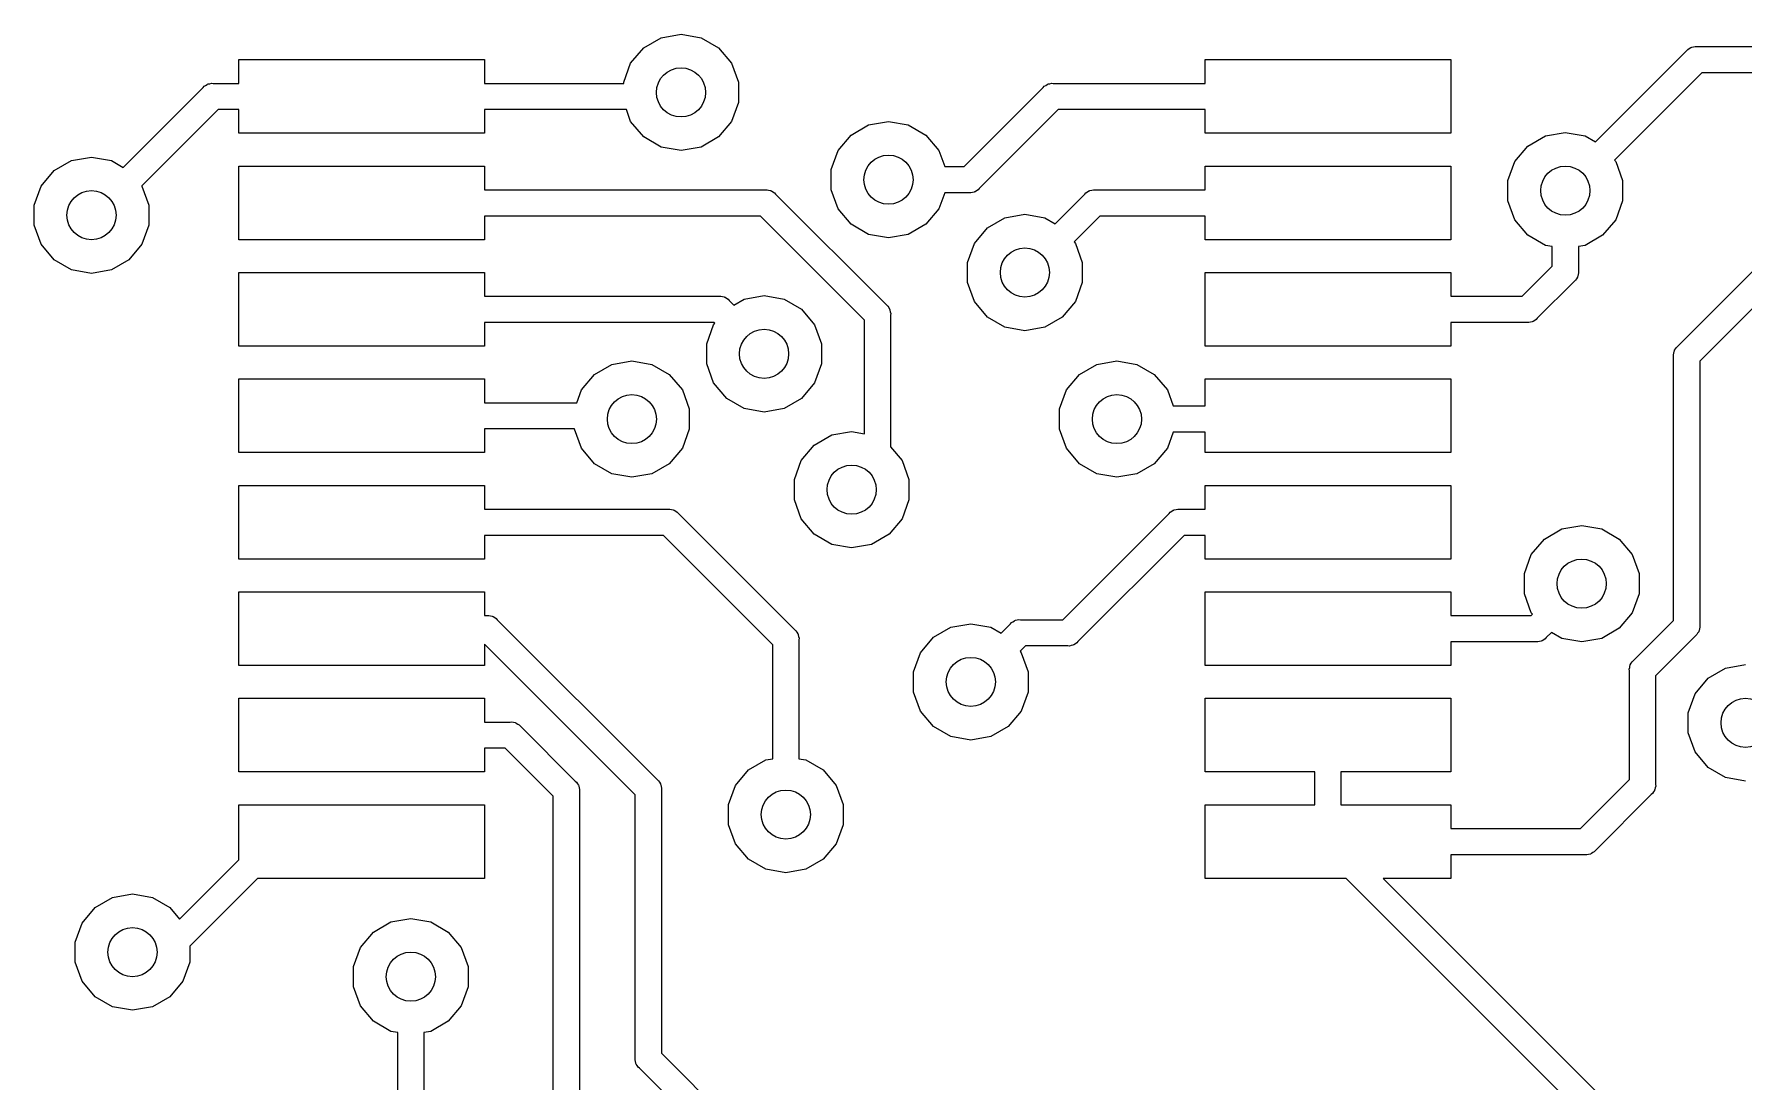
# Model space of a CAD drawing. Extents: x 144.3 to 169.1, y -90.7 to -63.3.
# Drawn here: x 145.15 to 155.59, y -69.94 to -63.54 of the extents above; entities that cross this region are included whole.
import ezdxf

# ---------------------------------------------------------------- set-up
doc = ezdxf.new("R2010")
doc.units = 0
doc.header["$MEASUREMENT"] = 0
doc.layers.add('BLACK', color=7, linetype='CONTINUOUS')

msp = doc.modelspace()

# ---------------------------------------------------------------- linework, layer by layer
at = {"layer": 'BLACK', "linetype": 'CONTINUOUS'}
for p, q in [((148.872, -63.6277), (148.978, -63.566)), ((148.978, -63.566), (149.1, -63.5446)), ((149.1, -63.5446), (149.222, -63.566)), ((149.222, -63.566), (149.328, -63.6277)), ((148.792, -63.7223), (148.872, -63.6277)), ((149.328, -63.6277), (149.408, -63.7223)), ((154.684, -64.2024), (155.241, -63.6459)), ((155.241, -63.6459), (155.248, -63.6378)), ((155.248, -63.6378), (155.257, -63.6325)), ((155.257, -63.6325), (155.266, -63.6264)), ((155.266, -63.6264), (155.269, -63.6255)), ((155.269, -63.6255), (155.272, -63.6237)), ((155.272, -63.6237), (155.283, -63.6218)), ((155.283, -63.6218), (155.293, -63.6191)), ((155.293, -63.6191), (155.303, -63.62)), ((155.303, -63.62), (160.312, -63.62)), ((146.4, -63.845), (146.4, -63.7)), ((146.4, -63.7), (147.9, -63.7)), ((147.9, -63.7), (147.9, -63.845)), ((148.75, -63.8383), (148.792, -63.7223)), ((149.408, -63.7223), (149.45, -63.8383)), ((152.3, -63.845), (152.3, -63.7)), ((152.3, -63.7), (153.8, -63.7)), ((153.8, -63.7), (153.8, -64.15)), ((155.333, -63.78), (154.8, -64.3131)), ((160.282, -63.78), (155.333, -63.78)), ((145.694, -64.3579), (146.181, -63.8709)), ((146.181, -63.8709), (146.188, -63.8628)), ((146.188, -63.8628), (146.197, -63.8575)), ((146.197, -63.8575), (146.206, -63.8514)), ((146.206, -63.8514), (146.209, -63.8505)), ((146.209, -63.8505), (146.212, -63.8487)), ((146.212, -63.8487), (146.223, -63.8468)), ((146.223, -63.8468), (146.233, -63.8441)), ((146.233, -63.8441), (146.243, -63.845)), ((146.243, -63.845), (146.4, -63.845)), ((147.9, -63.845), (148.75, -63.845)), ((148.75, -63.845), (148.75, -63.8383)), ((149.45, -63.8383), (149.45, -63.9617)), ((150.829, -64.3531), (151.311, -63.8709)), ((151.311, -63.8709), (151.318, -63.8628)), ((151.318, -63.8628), (151.327, -63.8575)), ((151.327, -63.8575), (151.336, -63.8514)), ((151.336, -63.8514), (151.339, -63.8505)), ((151.339, -63.8505), (151.342, -63.8487)), ((151.342, -63.8487), (151.353, -63.8468)), ((151.353, -63.8468), (151.363, -63.8441)), ((151.363, -63.8441), (151.373, -63.845)), ((151.373, -63.845), (152.3, -63.845)), ((149.45, -63.9617), (149.408, -64.0777)), ((146.273, -64.005), (145.807, -64.4712)), ((146.4, -64.005), (146.273, -64.005)), ((146.4, -64.15), (146.4, -64.005)), ((148.766, -64.005), (147.9, -64.005)), ((147.9, -64.005), (147.9, -64.15)), ((148.792, -64.0777), (148.766, -64.005)), ((148.872, -64.1723), (148.792, -64.0777)), ((149.408, -64.0777), (149.328, -64.1723)), ((150.138, -64.1608), (150.245, -64.0991)), ((150.245, -64.0991), (150.367, -64.0777)), ((150.367, -64.0777), (150.488, -64.0991)), ((150.488, -64.0991), (150.595, -64.1608)), ((151.403, -64.005), (150.921, -64.4872)), ((152.3, -64.005), (151.403, -64.005)), ((152.3, -64.15), (152.3, -64.005)), ((147.9, -64.15), (146.4, -64.15)), ((148.978, -64.234), (148.872, -64.1723)), ((149.328, -64.1723), (149.222, -64.234)), ((150.059, -64.2554), (150.138, -64.1608)), ((150.595, -64.1608), (150.675, -64.2554)), ((153.8, -64.15), (152.3, -64.15)), ((154.272, -64.2277), (154.378, -64.166)), ((154.378, -64.166), (154.5, -64.1446)), ((154.5, -64.1446), (154.622, -64.166)), ((154.622, -64.166), (154.684, -64.2024)), ((145.378, -64.316), (145.5, -64.2946)), ((145.5, -64.2946), (145.622, -64.316)), ((149.1, -64.2554), (148.978, -64.234)), ((149.222, -64.234), (149.1, -64.2554)), ((150.017, -64.3714), (150.059, -64.2554)), ((150.675, -64.2554), (150.71, -64.3531)), ((154.192, -64.3223), (154.272, -64.2277)), ((145.192, -64.4723), (145.272, -64.3777)), ((145.272, -64.3777), (145.378, -64.316)), ((145.622, -64.316), (145.694, -64.3579)), ((146.4, -64.8), (146.4, -64.35)), ((146.4, -64.35), (147.9, -64.35)), ((147.9, -64.35), (147.9, -64.495)), ((150.017, -64.4948), (150.017, -64.3714)), ((150.71, -64.3531), (150.829, -64.3531)), ((152.3, -64.495), (152.3, -64.35)), ((152.3, -64.35), (153.8, -64.35)), ((153.8, -64.35), (153.8, -64.8)), ((154.15, -64.4383), (154.192, -64.3223)), ((154.8, -64.3131), (154.808, -64.3223)), ((154.808, -64.3223), (154.85, -64.4383)), ((145.15, -64.5883), (145.192, -64.4723)), ((145.807, -64.4712), (145.808, -64.4723)), ((145.808, -64.4723), (145.85, -64.5883)), ((147.9, -64.495), (149.614, -64.495)), ((149.614, -64.495), (149.625, -64.4941)), ((149.625, -64.4941), (149.635, -64.4968)), ((149.635, -64.4968), (149.646, -64.4987)), ((149.646, -64.4987), (149.649, -64.5005)), ((149.649, -64.5005), (149.652, -64.5014)), ((149.652, -64.5014), (149.661, -64.5075)), ((149.661, -64.5075), (149.67, -64.5128)), ((149.67, -64.5128), (149.677, -64.5209)), ((150.059, -64.6108), (150.017, -64.4948)), ((150.71, -64.5131), (150.675, -64.6108)), ((150.858, -64.5131), (150.71, -64.5131)), ((150.869, -64.514), (150.858, -64.5131)), ((150.879, -64.5113), (150.869, -64.514)), ((150.89, -64.5094), (150.879, -64.5113)), ((150.893, -64.5076), (150.89, -64.5094)), ((150.896, -64.5067), (150.893, -64.5076)), ((150.905, -64.5006), (150.896, -64.5067)), ((150.914, -64.4953), (150.905, -64.5006)), ((150.921, -64.4872), (150.914, -64.4953)), ((151.566, -64.5209), (151.573, -64.5128)), ((151.573, -64.5128), (151.582, -64.5075)), ((151.582, -64.5075), (151.591, -64.5014)), ((151.591, -64.5014), (151.594, -64.5005)), ((151.594, -64.5005), (151.597, -64.4987)), ((151.597, -64.4987), (151.608, -64.4968)), ((151.608, -64.4968), (151.618, -64.4941)), ((151.618, -64.4941), (151.628, -64.495)), ((151.628, -64.495), (152.3, -64.495)), ((154.15, -64.5617), (154.15, -64.4383)), ((154.85, -64.4383), (154.85, -64.5617)), ((145.15, -64.7117), (145.15, -64.5883)), ((145.85, -64.5883), (145.85, -64.7117)), ((149.677, -64.5209), (150.354, -65.1981)), ((150.138, -64.7053), (150.059, -64.6108)), ((150.675, -64.6108), (150.595, -64.7053)), ((151.384, -64.7024), (151.566, -64.5209)), ((154.192, -64.6777), (154.15, -64.5617)), ((154.85, -64.5617), (154.808, -64.6777)), ((145.192, -64.8277), (145.15, -64.7117)), ((145.85, -64.7117), (145.808, -64.8277)), ((149.585, -64.655), (147.9, -64.655)), ((147.9, -64.655), (147.9, -64.8)), ((150.22, -65.2903), (149.585, -64.655)), ((150.245, -64.7671), (150.138, -64.7053)), ((150.595, -64.7053), (150.488, -64.7671)), ((150.892, -64.8223), (150.972, -64.7277)), ((150.972, -64.7277), (151.078, -64.666)), ((151.078, -64.666), (151.2, -64.6446)), ((151.2, -64.6446), (151.322, -64.666)), ((151.322, -64.666), (151.384, -64.7024)), ((151.658, -64.655), (151.5, -64.8131)), ((152.3, -64.655), (151.658, -64.655)), ((152.3, -64.8), (152.3, -64.655)), ((154.272, -64.7723), (154.192, -64.6777)), ((154.808, -64.6777), (154.728, -64.7723)), ((145.272, -64.9223), (145.192, -64.8277)), ((145.808, -64.8277), (145.728, -64.9223)), ((147.9, -64.8), (146.4, -64.8)), ((150.367, -64.7885), (150.245, -64.7671)), ((150.488, -64.7671), (150.367, -64.7885)), ((150.85, -64.9383), (150.892, -64.8223)), ((151.5, -64.8131), (151.508, -64.8223)), ((151.508, -64.8223), (151.55, -64.9383)), ((153.8, -64.8), (152.3, -64.8)), ((154.378, -64.834), (154.272, -64.7723)), ((154.728, -64.7723), (154.622, -64.834)), ((145.378, -64.984), (145.272, -64.9223)), ((145.728, -64.9223), (145.622, -64.984)), ((154.42, -64.8413), (154.378, -64.834)), ((154.42, -64.9618), (154.42, -64.8413)), ((154.622, -64.834), (154.58, -64.8413)), ((154.58, -64.8413), (154.58, -64.9915)), ((145.5, -65.0054), (145.378, -64.984)), ((145.622, -64.984), (145.5, -65.0054)), ((146.4, -65.45), (146.4, -65)), ((146.4, -65), (147.9, -65)), ((147.9, -65), (147.9, -65.145)), ((150.85, -65.0617), (150.85, -64.9383)), ((151.55, -64.9383), (151.55, -65.0617)), ((152.3, -65.45), (152.3, -65)), ((152.3, -65), (153.8, -65)), ((153.8, -65), (153.8, -65.145)), ((154.237, -65.145), (154.42, -64.9618)), ((154.568, -65.038), (154.562, -65.0472)), ((154.574, -65.0293), (154.568, -65.038)), ((154.575, -65.0259), (154.574, -65.0293)), ((154.576, -65.0228), (154.575, -65.0259)), ((154.578, -65.0123), (154.576, -65.0228)), ((154.581, -65.0021), (154.578, -65.0123)), ((154.58, -64.9915), (154.581, -65.0021)), ((155.549, -65.0876), (155.641, -64.9961)), ((147.9, -65.145), (149.332, -65.145)), ((149.332, -65.145), (149.343, -65.1441)), ((149.343, -65.1441), (149.353, -65.1468)), ((149.485, -65.1626), (149.607, -65.1411)), ((149.607, -65.1411), (149.729, -65.1626)), ((150.892, -65.1777), (150.85, -65.0617)), ((151.55, -65.0617), (151.508, -65.1777)), ((153.8, -65.145), (154.237, -65.145)), ((154.554, -65.054), (154.329, -65.2791)), ((154.562, -65.0472), (154.554, -65.054)), ((155.187, -65.45), (155.549, -65.0876)), ((155.549, -65.0876), (155.549, -65.0876)), ((149.353, -65.1468), (149.363, -65.1487)), ((149.363, -65.1487), (149.366, -65.1505)), ((149.366, -65.1505), (149.37, -65.1514)), ((149.37, -65.1514), (149.378, -65.1575)), ((149.378, -65.1575), (149.388, -65.1628)), ((149.388, -65.1628), (149.394, -65.1709)), ((149.394, -65.1709), (149.423, -65.1989)), ((149.423, -65.1989), (149.485, -65.1626)), ((149.729, -65.1626), (149.835, -65.2243)), ((149.835, -65.2243), (149.915, -65.3188)), ((150.354, -65.1981), (150.362, -65.2049)), ((150.362, -65.2049), (150.368, -65.2141)), ((150.368, -65.2141), (150.374, -65.2228)), ((150.374, -65.2228), (150.375, -65.2263)), ((150.375, -65.2263), (150.376, -65.2294)), ((150.376, -65.2294), (150.378, -65.2398)), ((150.378, -65.2398), (150.381, -65.2501)), ((150.972, -65.2723), (150.892, -65.1777)), ((151.508, -65.1777), (151.428, -65.2723)), ((155.662, -65.2007), (155.321, -65.5422)), ((149.302, -65.305), (147.9, -65.305)), ((147.9, -65.305), (147.9, -65.45)), ((149.257, -65.4348), (149.299, -65.3188)), ((149.299, -65.3188), (149.307, -65.3096)), ((149.307, -65.3096), (149.302, -65.305)), ((149.915, -65.3188), (149.957, -65.4348)), ((150.22, -65.9844), (150.22, -65.2903)), ((150.381, -65.2501), (150.38, -65.2606)), ((150.38, -65.2606), (150.38, -66.0654)), ((151.078, -65.334), (150.972, -65.2723)), ((151.2, -65.3554), (151.078, -65.334)), ((151.322, -65.334), (151.2, -65.3554)), ((151.428, -65.2723), (151.322, -65.334)), ((154.266, -65.305), (153.8, -65.305)), ((153.8, -65.305), (153.8, -65.45)), ((154.277, -65.3059), (154.266, -65.305)), ((154.287, -65.3032), (154.277, -65.3059)), ((154.298, -65.3013), (154.287, -65.3032)), ((154.301, -65.2995), (154.298, -65.3013)), ((154.304, -65.2986), (154.301, -65.2995)), ((154.313, -65.2925), (154.304, -65.2986)), ((154.322, -65.2872), (154.313, -65.2925)), ((154.329, -65.2791), (154.322, -65.2872)), ((147.9, -65.45), (146.4, -65.45)), ((149.257, -65.5583), (149.257, -65.4348)), ((149.957, -65.4348), (149.957, -65.5583)), ((153.8, -65.45), (152.3, -65.45)), ((155.173, -65.4661), (155.179, -65.4569)), ((155.179, -65.4569), (155.187, -65.45)), ((148.572, -65.6227), (148.678, -65.561)), ((148.678, -65.561), (148.8, -65.5396)), ((148.8, -65.5396), (148.922, -65.561)), ((148.922, -65.561), (149.028, -65.6227)), ((149.299, -65.6742), (149.257, -65.5583)), ((149.957, -65.5583), (149.915, -65.6742)), ((151.533, -65.6227), (151.64, -65.561)), ((151.64, -65.561), (151.762, -65.5396)), ((151.762, -65.5396), (151.883, -65.561)), ((151.883, -65.561), (151.99, -65.6227)), ((155.16, -65.502), (155.163, -65.4917)), ((155.161, -65.5126), (155.16, -65.502)), ((155.161, -67.1259), (155.161, -65.5126)), ((155.163, -65.4917), (155.165, -65.4813)), ((155.165, -65.4813), (155.166, -65.4782)), ((155.166, -65.4782), (155.167, -65.4748)), ((155.167, -65.4748), (155.173, -65.4661)), ((155.321, -65.5422), (155.321, -67.1556)), ((146.4, -66.1), (146.4, -65.65)), ((146.4, -65.65), (147.9, -65.65)), ((147.9, -65.65), (147.9, -65.795)), ((148.492, -65.7173), (148.572, -65.6227)), ((149.028, -65.6227), (149.108, -65.7173)), ((151.454, -65.7173), (151.533, -65.6227)), ((151.99, -65.6227), (152.07, -65.7173)), ((152.3, -65.815), (152.3, -65.65)), ((152.3, -65.65), (153.8, -65.65)), ((153.8, -65.65), (153.8, -66.1)), ((148.464, -65.795), (148.492, -65.7173)), ((149.108, -65.7173), (149.15, -65.8333)), ((149.379, -65.7688), (149.299, -65.6742)), ((149.485, -65.8305), (149.379, -65.7688)), ((149.835, -65.7688), (149.729, -65.8305)), ((149.915, -65.6742), (149.835, -65.7688)), ((151.412, -65.8333), (151.454, -65.7173)), ((152.07, -65.7173), (152.105, -65.815)), ((147.9, -65.795), (148.464, -65.795)), ((149.15, -65.8333), (149.15, -65.9567)), ((149.607, -65.8519), (149.485, -65.8305)), ((149.729, -65.8305), (149.607, -65.8519)), ((151.412, -65.9567), (151.412, -65.8333)), ((152.105, -65.815), (152.3, -65.815)), ((148.45, -65.955), (147.9, -65.955)), ((147.9, -65.955), (147.9, -66.1)), ((148.45, -65.9567), (148.45, -65.955)), ((148.492, -66.0727), (148.45, -65.9567)), ((149.15, -65.9567), (149.108, -66.0727)), ((150.02, -65.9921), (150.142, -65.9706)), ((150.142, -65.9706), (150.22, -65.9844)), ((151.454, -66.0727), (151.412, -65.9567)), ((152.105, -65.975), (152.07, -66.0727)), ((152.3, -65.975), (152.105, -65.975)), ((152.3, -66.1), (152.3, -65.975)), ((148.572, -66.1673), (148.492, -66.0727)), ((149.108, -66.0727), (149.028, -66.1673)), ((149.834, -66.1483), (149.913, -66.0538)), ((149.913, -66.0538), (150.02, -65.9921)), ((150.38, -66.0654), (150.45, -66.1483)), ((151.533, -66.1673), (151.454, -66.0727)), ((152.07, -66.0727), (151.99, -66.1673)), ((147.9, -66.1), (146.4, -66.1)), ((148.678, -66.229), (148.572, -66.1673)), ((149.028, -66.1673), (148.922, -66.229)), ((149.792, -66.2643), (149.834, -66.1483)), ((150.45, -66.1483), (150.492, -66.2643)), ((151.64, -66.229), (151.533, -66.1673)), ((151.99, -66.1673), (151.883, -66.229)), ((153.8, -66.1), (152.3, -66.1)), ((148.8, -66.2504), (148.678, -66.229)), ((148.922, -66.229), (148.8, -66.2504)), ((149.792, -66.3877), (149.792, -66.2643)), ((150.492, -66.2643), (150.492, -66.3877)), ((151.762, -66.2504), (151.64, -66.229)), ((151.883, -66.229), (151.762, -66.2504)), ((146.4, -66.75), (146.4, -66.3)), ((146.4, -66.3), (147.9, -66.3)), ((147.9, -66.3), (147.9, -66.445)), ((149.834, -66.5037), (149.792, -66.3877)), ((150.492, -66.3877), (150.45, -66.5037)), ((152.3, -66.445), (152.3, -66.3)), ((152.3, -66.3), (153.8, -66.3)), ((153.8, -66.3), (153.8, -66.75)), ((147.9, -66.445), (149.022, -66.445)), ((149.022, -66.445), (149.032, -66.4441)), ((149.032, -66.4441), (149.042, -66.4468)), ((149.042, -66.4468), (149.053, -66.4487)), ((149.053, -66.4487), (149.056, -66.4505)), ((149.056, -66.4505), (149.059, -66.4514)), ((149.059, -66.4514), (149.068, -66.4575)), ((149.068, -66.4575), (149.077, -66.4628)), ((149.077, -66.4628), (149.084, -66.4709)), ((149.084, -66.4709), (149.794, -67.181)), ((151.432, -67.12), (152.081, -66.4709)), ((152.081, -66.4709), (152.088, -66.4628)), ((152.088, -66.4628), (152.097, -66.4575)), ((152.097, -66.4575), (152.106, -66.4514)), ((152.106, -66.4514), (152.109, -66.4505)), ((152.109, -66.4505), (152.112, -66.4487)), ((152.112, -66.4487), (152.123, -66.4468)), ((152.123, -66.4468), (152.133, -66.4441)), ((152.133, -66.4441), (152.143, -66.445)), ((152.143, -66.445), (152.3, -66.445)), ((148.992, -66.605), (147.9, -66.605)), ((147.9, -66.605), (147.9, -66.75)), ((149.66, -67.2731), (148.992, -66.605)), ((149.913, -66.5983), (149.834, -66.5037)), ((150.02, -66.66), (149.913, -66.5983)), ((150.37, -66.5983), (150.263, -66.66)), ((150.45, -66.5037), (150.37, -66.5983)), ((152.173, -66.605), (151.524, -67.2541)), ((152.3, -66.605), (152.173, -66.605)), ((152.3, -66.75), (152.3, -66.605)), ((154.372, -66.6277), (154.478, -66.566)), ((154.478, -66.566), (154.6, -66.5446)), ((154.6, -66.5446), (154.722, -66.566)), ((154.722, -66.566), (154.828, -66.6277)), ((150.142, -66.6814), (150.02, -66.66)), ((150.263, -66.66), (150.142, -66.6814)), ((154.292, -66.7223), (154.372, -66.6277)), ((154.828, -66.6277), (154.908, -66.7223)), ((147.9, -66.75), (146.4, -66.75)), ((153.8, -66.75), (152.3, -66.75)), ((154.25, -66.8383), (154.292, -66.7223)), ((154.908, -66.7223), (154.95, -66.8383)), ((154.25, -66.9617), (154.25, -66.8383)), ((154.95, -66.8383), (154.95, -66.9617)), ((146.4, -67.4), (146.4, -66.95)), ((146.4, -66.95), (147.9, -66.95)), ((147.9, -66.95), (147.9, -67.095)), ((152.3, -67.4), (152.3, -66.95)), ((152.3, -66.95), (153.8, -66.95)), ((153.8, -66.95), (153.8, -67.095)), ((154.292, -67.0777), (154.25, -66.9617)), ((154.95, -66.9617), (154.908, -67.0777)), ((147.9, -67.095), (147.916, -67.095)), ((147.916, -67.095), (147.926, -67.0941)), ((147.926, -67.0941), (147.936, -67.0968)), ((147.936, -67.0968), (147.947, -67.0987)), ((147.947, -67.0987), (147.95, -67.1005)), ((147.95, -67.1005), (147.953, -67.1014)), ((147.953, -67.1014), (147.962, -67.1075)), ((147.962, -67.1075), (147.971, -67.1128)), ((147.971, -67.1128), (147.978, -67.1209)), ((147.978, -67.1209), (148.954, -68.0968)), ((151.127, -67.1325), (151.136, -67.1264)), ((151.136, -67.1264), (151.139, -67.1255)), ((151.139, -67.1255), (151.142, -67.1237)), ((151.142, -67.1237), (151.153, -67.1218)), ((151.153, -67.1218), (151.163, -67.1191)), ((151.163, -67.1191), (151.173, -67.12)), ((151.173, -67.12), (151.432, -67.12)), ((153.8, -67.095), (154.292, -67.095)), ((154.3, -67.0869), (154.292, -67.0777)), ((154.292, -67.095), (154.3, -67.0869)), ((154.908, -67.0777), (154.828, -67.1723)), ((154.917, -67.37), (155.161, -67.1259)), ((149.794, -67.181), (149.802, -67.1878)), ((149.802, -67.1878), (149.808, -67.197)), ((149.808, -67.197), (149.814, -67.2057)), ((149.814, -67.2057), (149.815, -67.2091)), ((149.815, -67.2091), (149.816, -67.2122)), ((149.816, -67.2122), (149.818, -67.2227)), ((149.818, -67.2227), (149.821, -67.2329)), ((149.821, -67.2329), (149.82, -67.2435)), ((150.562, -67.3223), (150.642, -67.2277)), ((150.642, -67.2277), (150.748, -67.166)), ((150.748, -67.166), (150.87, -67.1446)), ((150.87, -67.1446), (150.992, -67.166)), ((150.992, -67.166), (151.054, -67.2024)), ((151.054, -67.2024), (151.111, -67.1459)), ((151.111, -67.1459), (151.118, -67.1378)), ((151.118, -67.1378), (151.127, -67.1325)), ((154.384, -67.2291), (154.377, -67.2372)), ((154.416, -67.1976), (154.384, -67.2291)), ((154.478, -67.234), (154.416, -67.1976)), ((154.828, -67.1723), (154.722, -67.234)), ((155.295, -67.2181), (155.051, -67.4622)), ((155.303, -67.2113), (155.295, -67.2181)), ((155.308, -67.2021), (155.303, -67.2113)), ((155.315, -67.1934), (155.308, -67.2021)), ((155.317, -67.1869), (155.315, -67.19)), ((155.315, -67.19), (155.315, -67.1934)), ((155.319, -67.1764), (155.317, -67.1869)), ((155.322, -67.1662), (155.319, -67.1764)), ((155.321, -67.1556), (155.322, -67.1662)), ((148.82, -68.189), (147.9, -67.269)), ((147.9, -67.269), (147.9, -67.4)), ((149.66, -67.9689), (149.66, -67.2731)), ((149.82, -67.2435), (149.82, -67.9689)), ((150.52, -67.4383), (150.562, -67.3223)), ((151.203, -67.28), (151.17, -67.3131)), ((151.17, -67.3131), (151.178, -67.3223)), ((151.178, -67.3223), (151.22, -67.4383)), ((151.462, -67.28), (151.203, -67.28)), ((151.472, -67.2809), (151.462, -67.28)), ((151.482, -67.2782), (151.472, -67.2809)), ((151.493, -67.2763), (151.482, -67.2782)), ((151.496, -67.2745), (151.493, -67.2763)), ((151.499, -67.2736), (151.496, -67.2745)), ((151.508, -67.2675), (151.499, -67.2736)), ((151.517, -67.2622), (151.508, -67.2675)), ((151.524, -67.2541), (151.517, -67.2622)), ((154.322, -67.255), (153.8, -67.255)), ((153.8, -67.255), (153.8, -67.4)), ((154.332, -67.2559), (154.322, -67.255)), ((154.342, -67.2532), (154.332, -67.2559)), ((154.353, -67.2513), (154.342, -67.2532)), ((154.356, -67.2495), (154.353, -67.2513)), ((154.359, -67.2486), (154.356, -67.2495)), ((154.368, -67.2425), (154.359, -67.2486)), ((154.377, -67.2372), (154.368, -67.2425)), ((154.6, -67.2554), (154.478, -67.234)), ((154.722, -67.234), (154.6, -67.2554)), ((147.9, -67.4), (146.4, -67.4)), ((150.52, -67.5617), (150.52, -67.4383)), ((151.22, -67.4383), (151.22, -67.5617)), ((153.8, -67.4), (152.3, -67.4)), ((154.89, -67.422), (154.893, -67.4117)), ((154.891, -67.4326), (154.89, -67.422)), ((154.891, -68.0959), (154.891, -67.4326)), ((154.893, -67.4117), (154.895, -67.4013)), ((154.895, -67.4013), (154.896, -67.3982)), ((154.896, -67.3982), (154.897, -67.3947)), ((154.897, -67.3947), (154.903, -67.386)), ((154.903, -67.386), (154.909, -67.3769)), ((154.909, -67.3769), (154.917, -67.37)), ((155.372, -67.4777), (155.479, -67.416)), ((155.479, -67.416), (155.601, -67.3946)), ((155.051, -67.4622), (155.051, -68.1256)), ((155.293, -67.5723), (155.372, -67.4777)), ((146.4, -68.05), (146.4, -67.6)), ((146.4, -67.6), (147.9, -67.6)), ((147.9, -67.6), (147.9, -67.745)), ((150.562, -67.6777), (150.52, -67.5617)), ((151.22, -67.5617), (151.178, -67.6777)), ((152.3, -68.05), (152.3, -67.6)), ((152.3, -67.6), (153.8, -67.6)), ((153.8, -67.6), (153.8, -68.05)), ((155.251, -67.6883), (155.293, -67.5723)), ((147.9, -67.745), (148.057, -67.745)), ((148.057, -67.745), (148.067, -67.7441)), ((148.067, -67.7441), (148.077, -67.7468)), ((148.077, -67.7468), (148.088, -67.7487)), ((148.088, -67.7487), (148.091, -67.7505)), ((148.091, -67.7505), (148.094, -67.7514)), ((148.094, -67.7514), (148.103, -67.7575)), ((150.642, -67.7723), (150.562, -67.6777)), ((151.178, -67.6777), (151.098, -67.7723)), ((155.251, -67.8117), (155.251, -67.6883)), ((148.103, -67.7575), (148.112, -67.7628)), ((148.112, -67.7628), (148.119, -67.7709)), ((148.119, -67.7709), (148.454, -68.106)), ((150.748, -67.834), (150.642, -67.7723)), ((150.87, -67.8554), (150.748, -67.834)), ((150.992, -67.834), (150.87, -67.8554)), ((151.098, -67.7723), (150.992, -67.834)), ((155.293, -67.9277), (155.251, -67.8117)), ((148.027, -67.905), (147.9, -67.905)), ((147.9, -67.905), (147.9, -68.05)), ((148.32, -68.1981), (148.027, -67.905)), ((155.372, -68.0223), (155.293, -67.9277)), ((147.9, -68.05), (146.4, -68.05)), ((149.432, -68.1324), (149.512, -68.0379)), ((149.512, -68.0379), (149.618, -67.9762)), ((149.618, -67.9762), (149.66, -67.9689)), ((149.82, -67.9689), (149.862, -67.9762)), ((149.862, -67.9762), (149.968, -68.0379)), ((149.968, -68.0379), (150.048, -68.1324)), ((152.97, -68.05), (152.3, -68.05)), ((152.97, -68.25), (152.97, -68.05)), ((153.8, -68.05), (153.13, -68.05)), ((153.13, -68.05), (153.13, -68.25)), ((155.479, -68.084), (155.372, -68.0223)), ((148.454, -68.106), (148.462, -68.1128)), ((148.462, -68.1128), (148.468, -68.122)), ((148.468, -68.122), (148.474, -68.1307)), ((148.474, -68.1307), (148.475, -68.1341)), ((148.475, -68.1341), (148.476, -68.1372)), ((148.476, -68.1372), (148.478, -68.1477)), ((148.478, -68.1477), (148.481, -68.1579)), ((148.481, -68.1579), (148.48, -68.1685)), ((148.48, -68.1685), (148.48, -70.3759)), ((148.954, -68.0968), (148.962, -68.1037)), ((148.962, -68.1037), (148.968, -68.1128)), ((148.968, -68.1128), (148.974, -68.1215)), ((148.974, -68.1215), (148.975, -68.125)), ((148.975, -68.125), (148.976, -68.1281)), ((148.976, -68.1281), (148.978, -68.1385)), ((148.978, -68.1385), (148.981, -68.1488)), ((148.981, -68.1488), (148.98, -68.1594)), ((148.98, -68.1594), (148.98, -69.7669)), ((149.39, -68.2484), (149.432, -68.1324)), ((150.048, -68.1324), (150.09, -68.2484)), ((154.592, -68.395), (154.891, -68.0959)), ((155.038, -68.1721), (155.033, -68.1813)), ((155.045, -68.1634), (155.038, -68.1721)), ((155.047, -68.1569), (155.045, -68.16)), ((155.045, -68.16), (155.045, -68.1634)), ((155.049, -68.1464), (155.047, -68.1569)), ((155.052, -68.1362), (155.049, -68.1464)), ((155.051, -68.1256), (155.052, -68.1362)), ((155.601, -68.1054), (155.479, -68.084)), ((146.4, -68.5869), (146.4, -68.25)), ((146.4, -68.25), (147.9, -68.25)), ((147.9, -68.25), (147.9, -68.7)), ((148.32, -70.4055), (148.32, -68.1981)), ((148.82, -69.7965), (148.82, -68.189)), ((149.39, -68.3719), (149.39, -68.2484)), ((150.09, -68.2484), (150.09, -68.3719)), ((152.3, -68.7), (152.3, -68.25)), ((152.3, -68.25), (152.97, -68.25)), ((153.13, -68.25), (153.8, -68.25)), ((153.8, -68.25), (153.8, -68.395)), ((155.025, -68.1881), (154.684, -68.5291)), ((155.033, -68.1813), (155.025, -68.1881)), ((149.432, -68.4878), (149.39, -68.3719)), ((150.09, -68.3719), (150.048, -68.4878)), ((153.8, -68.395), (154.592, -68.395)), ((146.038, -68.9488), (146.4, -68.5869)), ((149.512, -68.5824), (149.432, -68.4878)), ((149.618, -68.6441), (149.512, -68.5824)), ((149.968, -68.5824), (149.862, -68.6441)), ((150.048, -68.4878), (149.968, -68.5824)), ((154.622, -68.555), (153.8, -68.555)), ((153.8, -68.555), (153.8, -68.7)), ((154.632, -68.5559), (154.622, -68.555)), ((154.642, -68.5532), (154.632, -68.5559)), ((154.653, -68.5513), (154.642, -68.5532)), ((154.656, -68.5495), (154.653, -68.5513)), ((154.659, -68.5486), (154.656, -68.5495)), ((154.668, -68.5425), (154.659, -68.5486)), ((154.677, -68.5372), (154.668, -68.5425)), ((154.684, -68.5291), (154.677, -68.5372)), ((149.74, -68.6655), (149.618, -68.6441)), ((149.862, -68.6441), (149.74, -68.6655)), ((145.628, -68.816), (145.75, -68.7946)), ((145.75, -68.7946), (145.872, -68.816)), ((146.513, -68.7), (146.1, -69.1131)), ((147.9, -68.7), (146.513, -68.7)), ((153.162, -68.7), (152.3, -68.7)), ((155.512, -71.05), (153.162, -68.7)), ((153.8, -68.7), (153.388, -68.7)), ((153.388, -68.7), (155.658, -70.97)), ((145.442, -68.9723), (145.522, -68.8777)), ((145.522, -68.8777), (145.628, -68.816)), ((145.872, -68.816), (145.978, -68.8777)), ((145.978, -68.8777), (146.038, -68.9488)), ((145.4, -69.0883), (145.442, -68.9723)), ((147.222, -69.0277), (147.328, -68.966)), ((147.328, -68.966), (147.45, -68.9446)), ((147.45, -68.9446), (147.572, -68.966)), ((147.572, -68.966), (147.678, -69.0277)), ((145.4, -69.2117), (145.4, -69.0883)), ((147.142, -69.1223), (147.222, -69.0277)), ((147.678, -69.0277), (147.758, -69.1223)), ((145.442, -69.3277), (145.4, -69.2117)), ((146.1, -69.2117), (146.058, -69.3277)), ((146.1, -69.1131), (146.1, -69.2117)), ((147.1, -69.2383), (147.142, -69.1223)), ((147.758, -69.1223), (147.8, -69.2383)), ((147.1, -69.3617), (147.1, -69.2383)), ((147.8, -69.2383), (147.8, -69.3617)), ((145.522, -69.4223), (145.442, -69.3277)), ((145.628, -69.484), (145.522, -69.4223)), ((145.978, -69.4223), (145.872, -69.484)), ((146.058, -69.3277), (145.978, -69.4223)), ((147.142, -69.4777), (147.1, -69.3617)), ((147.8, -69.3617), (147.758, -69.4777)), ((145.75, -69.5054), (145.628, -69.484)), ((145.872, -69.484), (145.75, -69.5054)), ((147.222, -69.5723), (147.142, -69.4777)), ((147.758, -69.4777), (147.678, -69.5723)), ((147.328, -69.634), (147.222, -69.5723)), ((147.37, -69.6413), (147.328, -69.634)), ((147.572, -69.634), (147.53, -69.6413)), ((147.678, -69.5723), (147.572, -69.634)), ((147.37, -70.4227), (147.37, -69.6413)), ((147.53, -69.6413), (147.53, -70.3931)), ((148.819, -69.8071), (148.82, -69.7965)), ((148.822, -69.8173), (148.819, -69.8071)), ((148.824, -69.8278), (148.822, -69.8173)), ((148.825, -69.8309), (148.824, -69.8278)), ((148.826, -69.8343), (148.825, -69.8309)), ((148.832, -69.843), (148.826, -69.8343)), ((148.838, -69.8522), (148.832, -69.843)), ((148.98, -69.7669), (149.954, -70.741)), ((148.846, -69.859), (148.838, -69.8522)), ((149.82, -70.8331), (148.846, -69.859))]:
    msp.add_line(p, q, dxfattribs=at)
at = {"layer": 'BLACK'}
for centre in [(149.1, -63.9), (150.367, -64.4331), (154.5, -64.5), (145.5, -64.65), (151.2, -65), (149.607, -65.4965), (148.8, -65.895), (151.762, -65.895), (150.142, -66.326), (154.6, -66.9), (150.87, -67.5), (155.601, -67.75), (149.74, -68.3101), (145.75, -69.15), (147.45, -69.3)]:
    msp.add_circle(centre, 0.15, dxfattribs=at)

doc.saveas('drawing.dxf')
